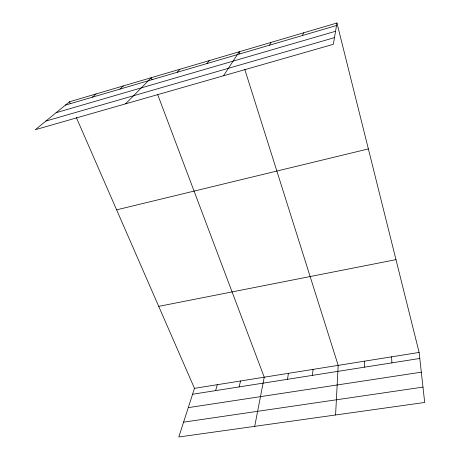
<?xml version="1.0" encoding="UTF-8"?>
<svg xmlns="http://www.w3.org/2000/svg" width="460" height="460" viewBox="0 0 460 460"><rect width="100%" height="100%" fill="white"/><g stroke="black" fill="none" stroke-linecap="round" stroke-linejoin="round"><path stroke-width="0.69" d="M335.587 414.978L338.175 365.378L244.743 69.264M312.438 375.372L313.047 369.391M287.517 379.299L288.403 373.33M336.956 23L333.339 44.304L35.316 129.703L69.477 101.781L336.956 23L419.129 352.44L424.683 402.466L178.802 437L194.482 388.343L76.262 117.34M254.702 426.339L264.241 377.194L157.584 94.34M239.125 386.917L240.54 380.978M215.631 390.615L217.292 384.698M302.594 35.472L303.525 32.85M269.554 45.172L270.957 42.441M223.502 75.779L239.229 51.784L239.867 53.803M206.925 63.56L209.196 60.628M177.227 72.277L179.9 69.259M125.62 103.828L151.3 77.682L152.053 79.683M119.974 89.085L123.378 85.905M92.368 97.192L96.111 93.938M65.406 105.11L336.53 25.507M56.103 112.712L335.553 31.268M45.896 121.06L334.472 37.645M116.616 209.846L368.362 148.913M158.717 306.36L395.985 259.647M194.482 388.343L419.129 352.44M192.579 394.249L419.802 358.466M188.267 407.635L421.32 372.174M183.586 422.153L422.981 387.113M69.477 101.781L70.322 103.724M391.581 356.845L391.909 362.859M364.602 361.152L364.602 367.16"/></g></svg>
